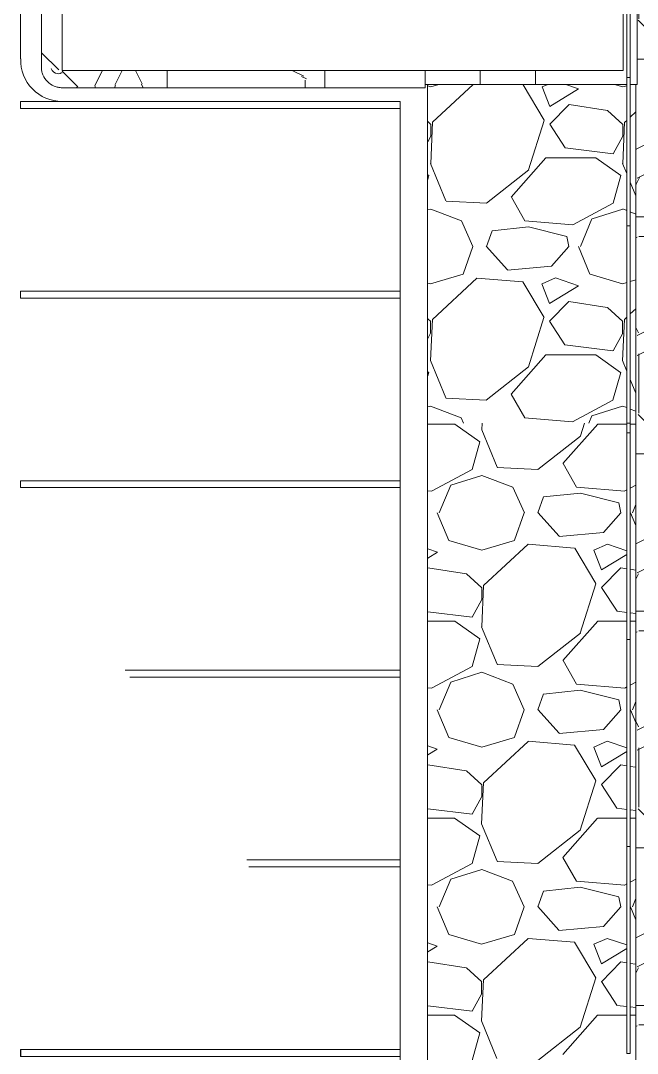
# Model space of a CAD drawing. Header units: metres. Extents: x -55 to 263, y -124 to 62.
# Drawn here: x 231.07 to 240.01, y -2.41 to 12.56 of the extents above; entities that cross this region are included whole.
import ezdxf

# ---------------------------------------------------------------- set-up
doc = ezdxf.new("R2010")
doc.units = ezdxf.units.M
for name, color, linetype, lineweight in [('0-1', 7, 'Continuous', 5), ('45ESTAC-1', 53, 'Continuous', 5), ('46BANQ-2', 254, 'Continuous', 5), ('55BARANDAL-1', 53, 'Continuous', 5), ('70LINEA-1', 254, 'Continuous', 5)]:
    doc.layers.add(name, color=color, linetype=linetype, lineweight=lineweight)

# ---------------------------------------------------------------- blocks, each defined once
blk = doc.blocks.new('FP_27-A1 _ A250')
at = {"layer": '70LINEA-1'}
for p, q in [((236.975, 6.712), (237.366, 6.712)), ((237.366, 6.713), (237.73, 6.456)), ((237.757, 6.629), (237.981, 6.086)), ((237.763, 6.728), (237.758, 6.627)), ((238.935, 6.142), (239.439, 6.713)), ((239.187, 6.54), (239.246, 6.728)), ((239.44, 6.712), (239.86, 6.712)), ((239.911, 6.712), (239.992, 6.712)), ((237.731, 6.455), (237.619, 6.055)), ((238.571, 6.053), (239.188, 6.539)), ((237.618, 6.056), (237.029, 5.741)), ((237.982, 6.083), (238.571, 6.055)), ((239.133, 5.797), (238.937, 6.14)), ((237.31, 5.826), (237.758, 5.969)), ((237.758, 5.969), (238.206, 5.798)), ((237.03, 5.741), (236.975, 5.746)), ((237.141, 5.426), (237.309, 5.826)), ((238.207, 5.797), (238.375, 5.426)), ((239.187, 5.712), (238.655, 5.655)), ((239.831, 5.741), (239.131, 5.798)), ((239.747, 5.57), (239.187, 5.712)), ((239.86, 5.757), (239.831, 5.742)), ((239.992, 5.828), (239.911, 5.784)), ((238.57, 5.427), (238.655, 5.655)), ((239.775, 5.425), (239.747, 5.568)), ((239.943, 5.426), (239.992, 5.544)), ((237.113, 5.427), (237.281, 5.026)), ((238.234, 5.027), (238.374, 5.427)), ((238.878, 5.086), (238.57, 5.429)), ((239.775, 5.427), (239.523, 5.141)), ((239.915, 5.427), (239.992, 5.242)), ((239.523, 5.14), (238.879, 5.083)), ((237.281, 5.026), (237.758, 4.883)), ((237.758, 4.883), (238.234, 5.026)), ((238.43, 4.969), (237.785, 4.369)), ((239.103, 4.912), (238.43, 4.969)), ((239.579, 4.969), (239.383, 4.884)), ((239.86, 4.874), (239.579, 4.969)), ((237.114, 4.855), (236.975, 4.902)), ((236.975, 4.77), (237.114, 4.855)), ((239.413, 4.398), (239.105, 4.913)), ((239.383, 4.883), (239.494, 4.598)), ((239.495, 4.598), (239.86, 4.821)), ((237.534, 4.54), (236.975, 4.626)), ((237.759, 4.339), (237.535, 4.539)), ((239.775, 4.626), (239.495, 4.34)), ((239.86, 4.613), (239.775, 4.626)), ((239.992, 4.593), (239.911, 4.606)), ((237.785, 4.37), (237.757, 3.77)), ((239.186, 3.682), (239.411, 4.397)), ((237.758, 4.169), (237.758, 4.34)), ((239.495, 4.341), (239.719, 3.998)), ((237.619, 3.912), (237.759, 4.169)), ((236.975, 3.99), (237.618, 3.912)), ((239.719, 3.997), (239.86, 3.98)), ((239.911, 3.974), (239.992, 3.964)), ((236.975, 3.855), (237.365, 3.855)), ((237.365, 3.856), (237.729, 3.599)), ((237.756, 3.771), (237.98, 3.228)), ((238.934, 3.284), (239.438, 3.856)), ((239.439, 3.855), (239.86, 3.855)), ((239.911, 3.855), (239.992, 3.855)), ((237.73, 3.597), (237.618, 3.197)), ((238.57, 3.195), (239.187, 3.681)), ((237.617, 3.198), (237.028, 2.884)), ((237.982, 3.226), (238.57, 3.197)), ((239.132, 2.94), (238.936, 3.283)), ((237.309, 2.969), (237.757, 3.112)), ((237.757, 3.112), (238.206, 2.94)), ((237.029, 2.884), (236.975, 2.888)), ((237.14, 2.569), (237.308, 2.969)), ((238.206, 2.94), (238.374, 2.568)), ((239.186, 2.855), (238.654, 2.797)), ((239.83, 2.884), (239.13, 2.941)), ((239.746, 2.712), (239.186, 2.855)), ((239.86, 2.9), (239.83, 2.884)), ((239.992, 2.971), (239.911, 2.927)), ((238.57, 2.569), (238.654, 2.798)), ((239.774, 2.568), (239.747, 2.711)), ((237.112, 2.569), (237.28, 2.169)), ((238.233, 2.17), (238.373, 2.57)), ((238.878, 2.228), (238.569, 2.571)), ((239.774, 2.57), (239.522, 2.284)), ((239.914, 2.569), (239.992, 2.383)), ((239.942, 2.569), (239.992, 2.688)), ((239.522, 2.283), (238.878, 2.226)), ((237.281, 2.169), (237.757, 2.026)), ((237.757, 2.026), (238.233, 2.169)), ((238.429, 2.111), (237.785, 1.511)), ((239.102, 2.054), (238.43, 2.112)), ((239.578, 2.112), (239.382, 2.026)), ((239.86, 2.016), (239.578, 2.112)), ((237.113, 1.997), (236.975, 2.045)), ((236.975, 1.913), (237.113, 1.997)), ((239.412, 1.541), (239.104, 2.055)), ((239.382, 2.026), (239.494, 1.74)), ((239.494, 1.74), (239.86, 1.964)), ((237.533, 1.683), (236.975, 1.768)), ((237.758, 1.482), (237.534, 1.682)), ((239.774, 1.769), (239.494, 1.483)), ((239.86, 1.756), (239.775, 1.769)), ((239.992, 1.736), (239.911, 1.748)), ((237.784, 1.512), (237.756, 0.912)), ((239.186, 0.825), (239.41, 1.539)), ((237.757, 1.311), (237.757, 1.483)), ((239.494, 1.483), (239.718, 1.14)), ((237.618, 1.055), (237.758, 1.312)), ((236.975, 1.133), (237.617, 1.054)), ((239.718, 1.14), (239.86, 1.123)), ((239.911, 1.116), (239.992, 1.106)), ((236.975, 0.997), (237.365, 0.997)), ((237.364, 0.998), (237.728, 0.741)), ((237.755, 0.914), (237.979, 0.371)), ((238.933, 0.427), (239.437, 0.998)), ((239.438, 0.997), (239.86, 0.997)), ((239.911, 0.997), (239.992, 0.997)), ((238.569, 0.338), (239.186, 0.824)), ((237.729, 0.74), (237.617, 0.34)), ((237.616, 0.341), (237.028, 0.027)), ((237.981, 0.368), (238.569, 0.34)), ((239.131, 0.082), (238.935, 0.425)), ((237.308, 0.111), (237.757, 0.254)), ((237.757, 0.254), (238.205, 0.083)), ((237.028, 0.026), (236.974, 0.03)), ((237.139, -0.289), (237.308, 0.111)), ((238.205, 0.082), (238.373, -0.289)), ((239.83, 0.026), (239.129, 0.083)), ((239.86, 0.043), (239.829, 0.027)), ((239.992, 0.113), (239.911, 0.07)), ((238.569, -0.288), (238.653, -0.06)), ((239.185, -0.003), (238.653, -0.06)), ((239.746, -0.145), (239.185, -0.003)), ((239.774, -0.29), (239.746, -0.147)), ((237.111, -0.288), (237.279, -0.689)), ((238.232, -0.688), (238.372, -0.288)), ((238.877, -0.629), (238.569, -0.286)), ((239.773, -0.288), (239.521, -0.574)), ((239.913, -0.288), (239.992, -0.477)), ((239.941, -0.289), (239.992, -0.168)), ((239.521, -0.575), (238.877, -0.632)), ((237.28, -0.689), (237.756, -0.832)), ((237.756, -0.832), (238.233, -0.689)), ((238.428, -0.746), (237.784, -1.346)), ((239.101, -0.803), (238.429, -0.746)), ((239.577, -0.746), (239.381, -0.831)), ((239.86, -0.842), (239.578, -0.746)), ((237.112, -0.86), (236.974, -0.813)), ((236.974, -0.944), (237.112, -0.86)), ((239.411, -1.317), (239.103, -0.802)), ((239.381, -0.832), (239.493, -1.117)), ((239.494, -1.117), (239.86, -0.893)), ((237.532, -1.175), (236.974, -1.089)), ((237.758, -1.376), (237.534, -1.176)), ((239.773, -1.089), (239.493, -1.375)), ((239.86, -1.102), (239.774, -1.089)), ((239.992, -1.122), (239.911, -1.11)), ((237.783, -1.345), (237.755, -1.945)), ((239.185, -2.033), (239.409, -1.318)), ((237.756, -1.546), (237.756, -1.375)), ((239.493, -1.374), (239.717, -1.717)), ((237.617, -1.803), (237.757, -1.546)), ((236.974, -1.725), (237.616, -1.803)), ((239.717, -1.718), (239.86, -1.735)), ((239.911, -1.741), (239.992, -1.751)), ((236.974, -1.86), (237.364, -1.86)), ((237.364, -1.859), (237.728, -2.116)), ((237.754, -1.944), (237.978, -2.487)), ((238.932, -2.431), (239.437, -1.859)), ((239.437, -1.86), (239.86, -1.86)), ((239.911, -1.86), (239.992, -1.86)), ((238.569, -2.52), (239.185, -2.034)), ((237.729, -2.118), (237.616, -2.518))]:
    blk.add_line(p, q, dxfattribs=at)
blk = doc.blocks.new('FP_28-A1 _ A250')
at = {"layer": '70LINEA-1'}
for p, q in [((236.975, 11.616), (237.018, 11.603)), ((237.018, 11.603), (237.136, 11.639)), ((237.633, 11.639), (237.045, 11.089)), ((238.355, 11.632), (238.27, 11.639)), ((238.663, 11.118), (238.357, 11.632)), ((238.714, 11.639), (238.633, 11.603)), ((238.633, 11.603), (238.744, 11.317)), ((238.745, 11.317), (239.162, 11.575)), ((239.162, 11.575), (238.975, 11.639)), ((239.683, 11.639), (239.802, 11.603)), ((239.802, 11.603), (239.86, 11.62)), ((239.911, 11.636), (239.921, 11.639)), ((239.023, 11.346), (238.744, 11.06)), ((239.58, 11.26), (239.023, 11.346)), ((239.804, 11.059), (239.581, 11.259)), ((239.992, 11.241), (239.911, 11.164)), ((237.019, 11.059), (236.975, 11.099)), ((237.045, 11.089), (237.017, 10.489)), ((238.437, 10.402), (238.661, 11.117)), ((239.829, 11.09), (239.801, 10.489)), ((239.86, 11.117), (239.83, 11.089)), ((237.018, 10.889), (237.018, 11.06)), ((238.744, 11.061), (238.966, 10.718)), ((239.802, 10.889), (239.802, 11.06)), ((236.975, 10.808), (237.019, 10.889)), ((239.664, 10.632), (239.803, 10.889)), ((238.967, 10.717), (239.663, 10.631)), ((237.016, 10.491), (237.238, 9.948)), ((238.186, 10.004), (238.688, 10.575)), ((238.688, 10.574), (239.412, 10.574)), ((239.412, 10.576), (239.773, 10.319)), ((239.8, 10.491), (239.86, 10.345)), ((237.825, 9.915), (238.438, 10.401)), ((236.975, 10.329), (236.989, 10.319)), ((236.99, 10.317), (236.975, 10.262)), ((239.774, 10.317), (239.663, 9.917)), ((239.911, 10.221), (239.992, 10.022)), ((237.24, 9.946), (237.824, 9.917)), ((238.383, 9.659), (238.188, 10.002)), ((239.661, 9.918), (239.077, 9.604)), ((236.975, 9.818), (237.017, 9.831)), ((237.017, 9.831), (237.462, 9.66)), ((239.356, 9.688), (239.801, 9.831)), ((239.801, 9.832), (239.86, 9.809)), ((239.911, 9.789), (239.992, 9.758)), ((237.462, 9.66), (237.629, 9.288)), ((239.077, 9.603), (238.381, 9.661)), ((239.187, 9.288), (239.355, 9.688)), ((237.824, 9.289), (237.907, 9.517)), ((238.437, 9.574), (237.908, 9.517)), ((238.993, 9.432), (238.436, 9.575)), ((237.489, 8.889), (237.628, 9.289)), ((238.129, 8.948), (237.823, 9.291)), ((239.021, 9.289), (238.77, 9.004)), ((239.021, 9.288), (238.993, 9.431)), ((239.159, 9.289), (239.326, 8.889)), ((238.77, 9.003), (238.13, 8.945)), ((237.016, 8.746), (237.489, 8.888)), ((239.327, 8.888), (239.8, 8.745)), ((236.975, 8.758), (237.016, 8.745)), ((237.684, 8.831), (237.043, 8.231)), ((238.353, 8.774), (237.684, 8.831)), ((238.66, 8.26), (238.355, 8.775)), ((238.63, 8.746), (238.742, 8.46)), ((238.826, 8.832), (238.631, 8.746)), ((238.742, 8.46), (239.16, 8.717)), ((239.16, 8.717), (238.826, 8.832)), ((239.8, 8.746), (239.86, 8.764)), ((239.911, 8.779), (239.992, 8.804)), ((239.02, 8.488), (238.742, 8.203)), ((239.578, 8.403), (239.021, 8.488)), ((239.801, 8.201), (239.579, 8.401)), ((237.017, 8.201), (236.975, 8.239)), ((238.435, 7.545), (238.658, 8.259)), ((239.86, 8.262), (239.827, 8.231)), ((239.992, 8.385), (239.911, 8.309)), ((237.043, 8.232), (237.014, 7.632)), ((237.015, 8.031), (237.016, 8.203)), ((238.742, 8.203), (238.964, 7.86)), ((239.827, 8.232), (239.799, 7.632)), ((239.8, 8.031), (239.8, 8.203)), ((236.975, 7.955), (237.016, 8.032)), ((239.661, 7.774), (239.801, 8.032)), ((238.964, 7.86), (239.66, 7.774)), ((238.184, 7.146), (238.685, 7.718)), ((238.686, 7.717), (239.41, 7.717)), ((239.409, 7.718), (239.771, 7.461)), ((237.013, 7.634), (237.236, 7.091)), ((237.822, 7.057), (238.435, 7.543)), ((239.798, 7.634), (239.86, 7.482)), ((236.975, 7.47), (236.987, 7.461)), ((236.988, 7.459), (236.975, 7.413)), ((239.772, 7.46), (239.66, 7.059)), ((239.911, 7.358), (239.992, 7.159)), ((237.237, 7.088), (237.822, 7.06)), ((238.38, 6.802), (238.186, 7.145)), ((239.659, 7.061), (239.074, 6.746)), ((236.975, 6.961), (237.015, 6.974)), ((237.014, 6.974), (237.46, 6.803)), ((239.353, 6.831), (239.799, 6.974)), ((239.799, 6.974), (239.86, 6.951)), ((239.911, 6.931), (239.992, 6.9)), ((237.46, 6.802), (237.493, 6.728)), ((239.075, 6.746), (238.379, 6.803)), ((239.309, 6.728), (239.352, 6.831))]:
    blk.add_line(p, q, dxfattribs=at)
blk = doc.blocks.new('FP_33-A1 _ A250')
at = {"layer": '70LINEA-1'}
for p, q in [((231.513, 11.868), (231.531, 11.84)), ((231.531, 11.84), (231.554, 11.818)), ((231.554, 11.818), (231.578, 11.804)), ((231.578, 11.804), (231.602, 11.796)), ((231.602, 11.796), (231.624, 11.794)), ((231.624, 11.794), (231.644, 11.799)), ((231.644, 11.799), (231.659, 11.807)), ((231.659, 11.807), (231.665, 11.806)), ((231.665, 11.806), (231.672, 11.806))]:
    blk.add_line(p, q, dxfattribs=at)
blk = doc.blocks.new('Parking Lot - Single - Single-V169-A1 _ A250')
at = {"layer": '70LINEA-1'}
for p, q in [((236.572, 11.391), (231.072, 11.391)), ((231.072, 11.391), (231.072, 11.291)), ((231.072, 11.391), (231.672, 11.391)), ((231.072, 11.391), (231.072, 11.391)), ((231.672, 11.391), (236.572, 11.391)), ((236.572, 11.291), (236.572, 11.391)), ((236.572, 11.391), (236.572, 11.391)), ((231.072, 11.291), (236.572, 11.291)), ((236.572, 10.34), (236.572, 11.291))]:
    blk.add_line(p, q, dxfattribs=at)
blk = doc.blocks.new('Parking Lot - Single - Single-V170-A1 _ A250')
at = {"layer": '70LINEA-1'}
for p, q in [((236.572, 8.641), (231.072, 8.641)), ((231.072, 8.641), (231.072, 8.541)), ((231.072, 8.641), (231.072, 8.641)), ((231.072, 8.541), (236.572, 8.541)), ((231.259, 8.641), (236.572, 8.641)), ((236.572, 8.541), (236.572, 8.641)), ((236.572, 8.641), (236.572, 8.641)), ((236.572, 5.891), (236.572, 8.541))]:
    blk.add_line(p, q, dxfattribs=at)
blk = doc.blocks.new('Parking Lot - Single - Single-V171-A1 _ A250')
at = {"layer": '70LINEA-1'}
for p, q in [((236.572, 5.891), (231.072, 5.891)), ((231.072, 5.891), (231.072, 5.791)), ((233.019, 5.891), (236.572, 5.891)), ((236.572, 5.791), (236.572, 5.891)), ((236.572, 5.891), (236.572, 5.891)), ((231.072, 5.791), (236.572, 5.791)), ((236.572, 3.141), (236.572, 5.791))]:
    blk.add_line(p, q, dxfattribs=at)
blk = doc.blocks.new('Parking Lot - Single - Single-V172-A1 _ A250')
at = {"layer": '70LINEA-1'}
for p, q in [((236.572, 3.141), (232.589, 3.141)), ((232.653, 3.041), (236.572, 3.041)), ((234.779, 3.141), (236.572, 3.141)), ((236.572, 3.041), (236.572, 3.141)), ((236.572, 3.141), (236.572, 3.141)), ((236.572, 0.391), (236.572, 3.041))]:
    blk.add_line(p, q, dxfattribs=at)
blk = doc.blocks.new('Parking Lot - Single - Single-V173-A1 _ A250')
at = {"layer": '70LINEA-1'}
for p, q in [((236.572, 0.391), (234.349, 0.391)), ((236.539, 0.391), (236.572, 0.391)), ((236.572, 0.291), (236.572, 0.391)), ((236.572, 0.391), (236.572, 0.391)), ((234.382, 0.291), (236.572, 0.291)), ((236.572, -2.359), (236.572, 0.291))]:
    blk.add_line(p, q, dxfattribs=at)
blk = doc.blocks.new('Parking Lot - Single - Single-V174-A1 _ A250')
at = {"layer": '70LINEA-1'}
for p, q in [((231.072, -2.459), (231.072, -2.359)), ((231.072, -2.359), (236.572, -2.359)), ((231.072, -2.359), (231.073, -2.359)), ((236.572, -2.359), (231.073, -2.359)), ((231.073, -2.359), (231.073, -2.459)), ((236.572, -2.459), (236.572, -2.359)), ((236.572, -2.359), (236.572, -2.359)), ((231.073, -2.459), (231.072, -2.459)), ((231.073, -2.459), (236.572, -2.459)), ((236.572, -5.109), (236.572, -2.459))]:
    blk.add_line(p, q, dxfattribs=at)
blk = doc.blocks.new('Railing - Railing-7536465-A1 _ A250')
at = {"layer": '55BARANDAL-1'}
for p, q in [((239.86, 11.74), (239.86, 9.586)), ((239.911, 9.586), (239.911, 11.74)), ((239.86, 9.586), (239.911, 9.586)), ((239.86, 9.586), (239.86, 8.128)), ((239.911, 9.586), (239.86, 9.586)), ((239.911, 8.128), (239.911, 9.586)), ((239.86, 8.128), (239.86, 6.728)), ((239.911, 6.728), (239.911, 8.128)), ((239.911, 6.728), (239.86, 6.728)), ((239.86, 6.728), (239.86, 6.586)), ((239.911, 6.586), (239.911, 6.728)), ((239.86, 6.586), (239.911, 6.586)), ((239.86, 6.586), (239.86, 3.586)), ((239.911, 6.586), (239.86, 6.586)), ((239.911, 3.586), (239.911, 6.586)), ((239.86, 3.586), (239.911, 3.586)), ((239.86, 3.586), (239.86, 0.586)), ((239.911, 3.586), (239.86, 3.586)), ((239.911, 0.586), (239.911, 3.586)), ((239.86, 0.586), (239.911, 0.586)), ((239.86, 0.586), (239.86, -2.414)), ((239.911, 0.586), (239.86, 0.586)), ((239.911, -2.414), (239.911, 0.586)), ((239.911, -2.414), (239.86, -2.414))]:
    blk.add_line(p, q, dxfattribs=at)
blk = doc.blocks.new('Railing - Railing-8461662-A1 _ A250')
at = {"layer": '55BARANDAL-1'}
for p, q in [((239.86, 14.74), (239.86, 11.74)), ((239.911, 11.74), (239.911, 14.74)), ((239.911, 11.74), (239.86, 11.74))]:
    blk.add_line(p, q, dxfattribs=at)
blk = doc.blocks.new('22011_AR_rvt-1-A1 _ A250')
at = {"layer": '70LINEA-1'}
h = blk.add_hatch(dxfattribs=at)
h.set_pattern_fill('FP_34', color=256, style=0, pattern_type=2)
h.set_pattern_definition([(0.019, (6.578, -0.08), (5.6511, 5.71688), [1.695, -3.956]), (0.019, (9.969, 0.493), (5.6511, 5.71688), [1.413, -4.239]), (0.019, (9.687, 0.7785), (5.6511, 5.71688), [1.13, -4.521]), (0.019, (7.991, 2.207), (5.6511, 5.71688), [0.84772, -0.84772, 1.13, -2.826]), (0.019, (7.991, 2.492), (5.6511, 5.71688), [1.13, -0.28257, 1.413, -2.826]), (0.019, (5.448, 3.635), (5.6511, 5.71688), [1.413, -4.239]), (0.019, (10.817, 3.922), (5.6511, 5.71688), [1.413, -4.239]), (90, (5.448, 1.063), (-5.651, 5.713), [0.85725, -4.858]), (90, (6.296, 5.349), (-5.651, 5.713), [0.5715, -5.143]), (90, (6.578, -0.08), (-5.651, 5.713), [0.85725, -4.858]), (90, (7.143, 5.064), (-5.651, 5.713), [0.28575, -5.429]), (90, (7.426, 2.778), (-5.651, 5.713), [0.85725, -4.858]), (90, (7.991, 0.778), (-5.651, 5.713), [1.429, -4.286]), (90, (8.556, 4.779), (-5.651, 5.713), [0.85725, -4.858]), (90, (9.121, 2.493), (-5.651, 5.713), [1.143, -4.572]), (90, (9.404, 2.493), (-5.651, 5.713), [1.143, -4.572]), (90, (9.969, -0.0787), (-5.651, 5.713), [0.5715, -5.143]), (90, (10.817, 0.779), (-5.651, 5.713), [1.429, -4.286]), (45.329, (6.013, 0.4915), (-0.00029, 5.71493), [2.412, -5.627]), (45.329, (6.578, 0.7775), (-0.00029, 5.71493), [1.206, -6.833]), (45.329, (9.121, 3.922), (-0.00029, 5.71493), [1.608, -6.431]), (45.329, (9.121, 4.207), (-0.00029, 5.71493), [1.206, -6.833]), (134.689, (7.143, 3.635), (-5.65129, -0.00185), [0.40181, -7.634]), (134.689, (6.013, 0.4915), (-5.65129, -0.00185), [0.80361, -7.232]), (134.689, (7.708, 2.207), (-5.65129, -0.00185), [0.80361, -7.232]), (134.689, (9.121, 3.636), (-5.65129, -0.00185), [0.80361, -7.232]), (134.689, (10.817, 4.779), (-5.65129, -0.00185), [1.205, -6.831]), (134.689, (10.817, 4.494), (-5.65129, -0.00185), [0.80361, -7.232]), (134.689, (10.534, 5.065), (-5.65129, -0.00185), [0.80361, -7.232]), (134.689, (8.839, -0.079), (-5.65129, -0.00185), [1.205, -6.831]), (26.837, (10.534, 3.351), (5.65194, 0.001782), [0.63335, -12.034]), (26.837, (9.121, 1.921), (5.65194, 0.001782), [0.63335, -12.034]), (26.837, (7.143, 3.635), (5.65194, 0.001782), [1.267, -11.401]), (26.837, (7.426, 5.064), (5.65194, 0.001782), [1.267, -11.401]), (26.837, (7.426, 3.635), (5.65194, 0.001782), [1.267, -11.401]), (26.837, (10.817, 4.779), (5.65194, 0.001782), [1.267, -11.401]), (26.837, (5.448, 1.92), (5.65194, 0.001782), [1.9, -10.767]), (26.837, (5.448, 2.206), (5.65194, 0.001782), [1.9, -10.767]), (26.837, (5.448, 4.492), (5.65194, 0.001782), [1.9, -10.767]), (63.694, (8.274, 4.207), (-0.000348, 5.715), [0.63761, -12.115]), (63.694, (10.817, 3.922), (-0.000348, 5.715), [0.63761, -7.652, 1.275, -3.188]), (63.694, (10.252, 3.35), (-0.000348, 5.715), [1.275, -11.477]), (63.694, (6.861, 3.921), (-0.000348, 5.715), [1.275, -11.477]), (63.694, (6.578, 3.921), (-0.000348, 5.715), [1.275, -11.477]), (63.694, (8.556, 4.493), (-0.000348, 5.715), [1.913, -10.84]), (116.314, (7.143, 3.064), (-0.00045, 5.715), [0.63744, -12.112]), (116.314, (10.817, 2.493), (-0.00045, 5.715), [0.63744, -12.112]), (116.314, (9.687, 0.7785), (-0.00045, 5.715), [1.275, -11.474]), (116.314, (9.404, 1.064), (-0.00045, 5.715), [1.275, -11.474]), (116.314, (9.969, 5.065), (-0.00045, 5.715), [1.275, -11.474]), (116.314, (5.448, 2.206), (-0.00045, 5.715), [1.275, -11.474]), (116.314, (8.274, -0.0792), (-0.00045, 5.715), [1.912, -10.837]), (153.193, (10.252, 3.35), (-5.651048, -0.001628), [1.266, -11.398]), (153.193, (10.534, 3.065), (-5.651048, -0.001628), [1.266, -11.398]), (153.193, (6.296, 0.2059), (-5.651048, -0.001628), [0.63318, -12.031]), (153.193, (7.991, 2.492), (-5.651048, -0.001628), [0.63318, -12.031]), (153.193, (9.121, 4.207), (-5.651048, -0.001628), [0.63318, -12.031])])
h.paths.add_polyline_path([(231.372, 11.891), (231.672, 31.74), (231.372, 31.739), (231.372, 12.995)])
h = blk.add_hatch(dxfattribs=at)
h.set_pattern_fill('FP_36', color=256, style=0, pattern_type=2)
h.set_pattern_definition([(0, (1.156, 0), (5.715, 5.715), [1.714, -4]), (0, (4.585, 0.5715), (5.715, 5.715), [1.429, -4.286]), (0, (4.299, 0.857), (5.715, 5.715), [1.143, -4.572]), (0, (2.585, 2.286), (5.715, 5.715), [0.85724, -0.85724, 1.143, -2.857]), (0, (2.585, 2.572), (5.715, 5.715), [1.143, -0.28575, 1.429, -2.857]), (0, (0.013, 3.715), (5.715, 5.715), [1.429, -4.286]), (0, (5.442, 4.001), (5.715, 5.715), [1.429, -4.286]), (90, (0.013, 1.143), (-5.715, 5.715), [0.85725, -4.858]), (90, (0.87, 5.429), (-5.715, 5.715), [0.5715, -5.143]), (90, (1.156, 0), (-5.715, 5.715), [0.85725, -4.858]), (90, (1.727, 5.144), (-5.715, 5.715), [0.28575, -5.429]), (90, (2.013, 2.858), (-5.715, 5.715), [0.85725, -4.858]), (90, (2.585, 0.857), (-5.715, 5.715), [1.429, -4.286]), (90, (3.156, 4.858), (-5.715, 5.715), [0.85725, -4.858]), (90, (3.728, 2.572), (-5.715, 5.715), [1.143, -4.572]), (90, (4.013, 2.572), (-5.715, 5.715), [1.143, -4.572]), (90, (4.585, 0), (-5.715, 5.715), [0.5715, -5.143]), (90, (5.442, 0.857), (-5.715, 5.715), [1.429, -4.286]), (45, (0.5843, 0.5715), (0, 5.71484), [2.425, -5.658]), (45, (1.156, 0.8572), (0, 5.71484), [1.212, -6.87]), (45, (3.728, 4.001), (0, 5.71484), [1.616, -6.466]), (45, (3.728, 4.286), (0, 5.71484), [1.212, -6.87]), (135, (1.727, 3.715), (-5.71484, 4e-16), [0.40411, -7.678]), (135, (0.5843, 0.5715), (-5.71484, 4e-16), [0.80822, -7.274]), (135, (2.299, 2.286), (-5.71484, 4e-16), [0.80822, -7.274]), (135, (3.728, 3.715), (-5.71484, 4e-16), [0.80822, -7.274]), (135, (5.442, 4.858), (-5.71484, 4e-16), [1.212, -6.87]), (135, (5.442, 4.572), (-5.71484, 4e-16), [0.80822, -7.274]), (135, (5.156, 5.144), (-5.71484, 4e-16), [0.80822, -7.274]), (135, (3.442, 0), (-5.71484, 4e-16), [1.212, -6.87]), (26.565, (5.156, 3.429), (5.71539, -5e-06), [0.63893, -12.14]), (26.565, (3.728, 2), (5.71539, -5e-06), [0.63893, -12.14]), (26.565, (1.727, 3.715), (5.71539, -5e-06), [1.278, -11.501]), (26.565, (2.013, 5.144), (5.71539, -5e-06), [1.278, -11.501]), (26.565, (2.013, 3.715), (5.71539, -5e-06), [1.278, -11.501]), (26.565, (5.442, 4.858), (5.71539, -5e-06), [1.278, -11.501]), (26.565, (0.0128, 2), (5.71539, -5e-06), [1.917, -10.862]), (26.565, (0.0128, 2.286), (5.71539, -5e-06), [1.917, -10.862]), (26.565, (0.0128, 4.572), (5.71539, -5e-06), [1.917, -10.862]), (63.435, (2.87, 4.286), (-5e-06, 5.71539), [0.63894, -12.14]), (63.435, (5.442, 4.001), (-5e-06, 5.71539), [0.63894, -7.668, 1.278, -3.195]), (63.435, (4.871, 3.429), (-5e-06, 5.71539), [1.278, -11.501]), (63.435, (1.442, 4.001), (-5e-06, 5.71539), [1.278, -11.501]), (63.435, (1.156, 4.001), (-5e-06, 5.71539), [1.278, -11.501]), (63.435, (3.156, 4.572), (-5e-06, 5.71539), [1.917, -10.862]), (116.565, (1.727, 3.143), (5e-06, 5.71539), [0.63894, -12.14]), (116.565, (5.442, 2.572), (5e-06, 5.71539), [0.63894, -12.14]), (116.565, (4.299, 0.8572), (5e-06, 5.71539), [1.278, -11.501]), (116.565, (4.013, 1.143), (5e-06, 5.71539), [1.278, -11.501]), (116.565, (4.585, 5.144), (5e-06, 5.71539), [1.278, -11.501]), (116.565, (0.0128, 2.286), (5e-06, 5.71539), [1.278, -11.501]), (116.565, (2.87, 0), (5e-06, 5.71539), [1.917, -10.862]), (153.435, (4.871, 3.429), (-5.71539, -5e-06), [1.278, -11.501]), (153.435, (5.156, 3.143), (-5.71539, -5e-06), [1.278, -11.501]), (153.435, (0.87, 0.2858), (-5.71539, -5e-06), [0.63893, -12.14]), (153.435, (2.585, 2.572), (-5.71539, -5e-06), [0.63893, -12.14]), (153.435, (3.728, 4.286), (-5.71539, -5e-06), [0.63893, -12.14])])
h.paths.add_polyline_path([(231.672, 11.842), (231.672, 31.74), (231.372, 11.891)])
h = blk.add_hatch(dxfattribs=at)
h.set_pattern_fill('FP_30', color=256, style=0, pattern_type=2)
h.set_pattern_definition([(1e-05, (1.142, 0), (5.715, 5.715), [1.714, -4]), (1e-05, (4.571, 0.5715), (5.715, 5.715), [1.429, -4.286]), (1e-05, (4.285, 0.857), (5.715, 5.715), [1.143, -4.572]), (1e-05, (2.571, 2.286), (5.715, 5.715), [0.85719, -0.85719, 1.143, -2.857]), (1e-05, (2.571, 2.572), (5.715, 5.715), [1.143, -0.28573, 1.429, -2.857]), (1e-05, (-0.0008, 3.715), (5.715, 5.715), [1.429, -4.286]), (1e-05, (5.428, 4.001), (5.715, 5.715), [1.429, -4.286]), (90, (-0.0008, 1.143), (-5.715, 5.715), [0.85725, -4.858]), (90, (0.8564, 5.429), (-5.715, 5.715), [0.5715, -5.143]), (90, (1.142, 0), (-5.715, 5.715), [0.85725, -4.858]), (90, (1.714, 5.144), (-5.715, 5.715), [0.28575, -5.429]), (90, (1.999, 2.858), (-5.715, 5.715), [0.85725, -4.858]), (90, (2.571, 0.857), (-5.715, 5.715), [1.429, -4.286]), (90, (3.142, 4.858), (-5.715, 5.715), [0.85725, -4.858]), (90, (3.714, 2.572), (-5.715, 5.715), [1.143, -4.572]), (90, (3.999, 2.572), (-5.715, 5.715), [1.143, -4.572]), (90, (4.571, 0), (-5.715, 5.715), [0.5715, -5.143]), (90, (5.428, 0.857), (-5.715, 5.715), [1.429, -4.286]), (45.002, (0.5707, 0.5715), (-0.0002, 5.71484), [2.425, -5.657]), (45.002, (1.142, 0.8572), (-0.0002, 5.71484), [1.212, -6.87]), (45.002, (3.714, 4.001), (-0.0002, 5.71484), [1.616, -6.466]), (45.002, (3.714, 4.286), (-0.0002, 5.71484), [1.212, -6.87]), (134.998, (1.714, 3.715), (-5.71484, 0.0002), [0.4041, -7.678]), (134.998, (0.5707, 0.5715), (-5.71484, 0.0002), [0.80819, -7.274]), (134.998, (2.285, 2.286), (-5.71484, 0.0002), [0.80819, -7.274]), (134.998, (3.714, 3.715), (-5.71484, 0.0002), [0.80819, -7.274]), (134.998, (5.428, 4.858), (-5.71484, 0.0002), [1.212, -6.87]), (134.998, (5.428, 4.572), (-5.71484, 0.0002), [0.80819, -7.274]), (134.998, (5.142, 5.144), (-5.71484, 0.0002), [0.80819, -7.274]), (134.998, (3.428, 0), (-5.71484, 0.0002), [1.212, -6.87]), (26.567, (5.142, 3.429), (5.714495, -0.000253), [0.6389, -12.139]), (26.567, (3.714, 2), (5.714495, -0.000253), [0.6389, -12.139]), (26.567, (1.714, 3.715), (5.714495, -0.000253), [1.278, -11.501]), (26.567, (1.999, 5.144), (5.714495, -0.000253), [1.278, -11.501]), (26.567, (1.999, 3.715), (5.714495, -0.000253), [1.278, -11.501]), (26.567, (5.428, 4.858), (5.714495, -0.000253), [1.278, -11.501]), (26.567, (-0.0008, 2), (5.714495, -0.000253), [1.917, -10.862]), (26.567, (-0.0008, 2.286), (5.714495, -0.000253), [1.917, -10.862]), (26.567, (-0.0008, 4.572), (5.714495, -0.000253), [1.917, -10.862]), (63.437, (2.857, 4.286), (-0.000205, 5.71539), [0.63893, -12.14]), (63.437, (5.428, 4.001), (-0.000205, 5.71539), [0.63893, -7.668, 1.278, -3.195]), (63.437, (4.857, 3.429), (-0.000205, 5.71539), [1.278, -11.501]), (63.437, (1.428, 4.001), (-0.000205, 5.71539), [1.278, -11.501]), (63.437, (1.142, 4.001), (-0.000205, 5.71539), [1.278, -11.501]), (63.437, (3.142, 4.572), (-0.000205, 5.71539), [1.917, -10.862]), (116.563, (1.714, 3.143), (0.000205, 5.71539), [0.63893, -12.14]), (116.563, (5.428, 2.572), (0.000205, 5.71539), [0.63893, -12.14]), (116.563, (4.285, 0.8572), (0.000205, 5.71539), [1.278, -11.501]), (116.563, (3.999, 1.143), (0.000205, 5.71539), [1.278, -11.501]), (116.563, (4.571, 5.144), (0.000205, 5.71539), [1.278, -11.501]), (116.563, (-0.0008, 2.286), (0.000205, 5.71539), [1.278, -11.501]), (116.563, (2.857, 0), (0.000205, 5.71539), [1.917, -10.862]), (153.433, (4.857, 3.429), (-5.714495, -0.000253), [1.278, -11.501]), (153.433, (5.142, 3.143), (-5.714495, -0.000253), [1.278, -11.501]), (153.433, (0.8564, 0.2858), (-5.714495, -0.000253), [0.6389, -12.139]), (153.433, (2.571, 2.572), (-5.714495, -0.000253), [0.6389, -12.139]), (153.433, (3.714, 4.286), (-5.714495, -0.000253), [0.6389, -12.139])])
h.paths.add_polyline_path([(243.75, 6.728), (240.013, 23.537), (240.012, 11.639), (239.996, 11.639), (239.99, 6.728), (240.013, 6.728)])
h = blk.add_hatch(dxfattribs=at)
h.set_pattern_fill('FP_37', color=256, style=0, pattern_type=2)
h.set_pattern_definition([(359.9976, (1.162, 0.0286), (5.71524, 5.71476), [1.714, -4]), (359.9976, (4.591, 0.6), (5.71524, 5.71476), [1.429, -4.286]), (359.9976, (4.305, 0.8857), (5.71524, 5.71476), [1.143, -4.572]), (359.9976, (2.591, 2.314), (5.71524, 5.71476), [0.85724, -0.85724, 1.143, -2.857]), (359.9976, (2.591, 2.6), (5.71524, 5.71476), [1.143, -0.28575, 1.429, -2.857]), (359.9976, (0.019, 3.743), (5.71524, 5.71476), [1.429, -4.286]), (359.9976, (5.448, 4.029), (5.71524, 5.71476), [1.429, -4.286]), (90, (0.019, 1.172), (-5.715, 5.715), [0.85722, -4.858]), (90, (0.876, 5.458), (-5.715, 5.715), [0.57148, -5.143]), (90, (1.162, 0.0286), (-5.715, 5.715), [0.85722, -4.858]), (90, (1.733, 5.172), (-5.715, 5.715), [0.28574, -5.429]), (90, (2.019, 2.886), (-5.715, 5.715), [0.85722, -4.858]), (90, (2.591, 0.886), (-5.715, 5.715), [1.429, -4.286]), (90, (3.162, 4.886), (-5.715, 5.715), [0.85722, -4.858]), (90, (3.734, 2.6), (-5.715, 5.715), [1.143, -4.572]), (90, (4.019, 2.6), (-5.715, 5.715), [1.143, -4.572]), (90, (4.591, 0.0285), (-5.715, 5.715), [0.57148, -5.143]), (90, (5.448, 0.8857), (-5.715, 5.715), [1.429, -4.286]), (44.998, (0.5904, 0.6), (0.0002, 5.71484), [2.425, -5.657]), (44.998, (1.162, 0.886), (0.0002, 5.71484), [1.212, -6.87]), (44.998, (3.734, 4.029), (0.0002, 5.71484), [1.616, -6.466]), (44.998, (3.734, 4.315), (0.0002, 5.71484), [1.212, -6.87]), (134.999, (1.733, 3.743), (-5.71484, 0.0001), [0.40411, -7.678]), (134.999, (0.5904, 0.6), (-5.71484, 0.0001), [0.80822, -7.274]), (134.999, (2.305, 2.314), (-5.71484, 0.0001), [0.80822, -7.274]), (134.999, (3.734, 3.743), (-5.71484, 0.0001), [0.80822, -7.274]), (134.999, (5.448, 4.886), (-5.71484, 0.0001), [1.212, -6.87]), (134.999, (5.448, 4.6), (-5.71484, 0.0001), [0.80822, -7.274]), (134.999, (5.162, 5.172), (-5.71484, 0.0001), [0.80822, -7.274]), (134.999, (3.448, 0.0285), (-5.71484, 0.0001), [1.212, -6.87]), (26.563, (5.162, 3.457), (5.71539, -0.000205), [0.63892, -12.14]), (26.563, (3.734, 2.029), (5.71539, -0.000205), [0.63892, -12.14]), (26.563, (1.733, 3.743), (5.71539, -0.000205), [1.278, -11.501]), (26.563, (2.019, 5.172), (5.71539, -0.000205), [1.278, -11.501]), (26.563, (2.019, 3.743), (5.71539, -0.000205), [1.278, -11.501]), (26.563, (5.448, 4.886), (5.71539, -0.000205), [1.278, -11.501]), (26.563, (0.019, 2.029), (5.71539, -0.000205), [1.917, -10.862]), (26.563, (0.019, 2.315), (5.71539, -0.000205), [1.917, -10.862]), (26.563, (0.019, 4.601), (5.71539, -0.000205), [1.917, -10.862]), (63.434, (2.876, 4.315), (-0.000353, 5.714495), [0.63891, -12.14]), (63.434, (5.448, 4.029), (-0.000353, 5.714495), [0.63891, -7.667, 1.278, -3.195]), (63.434, (4.877, 3.457), (-0.000353, 5.714495), [1.278, -11.501]), (63.434, (1.448, 4.029), (-0.000353, 5.714495), [1.278, -11.501]), (63.434, (1.162, 4.029), (-0.000353, 5.714495), [1.278, -11.501]), (63.434, (3.162, 4.6), (-0.000353, 5.714495), [1.917, -10.862]), (116.565, (1.733, 3.172), (0.000452, 5.714495), [0.63893, -12.14]), (116.565, (5.448, 2.6), (0.000452, 5.714495), [0.63893, -12.14]), (116.565, (4.305, 0.8857), (0.000452, 5.714495), [1.278, -11.501]), (116.565, (4.019, 1.171), (0.000452, 5.714495), [1.278, -11.501]), (116.565, (4.591, 5.172), (0.000452, 5.714495), [1.278, -11.501]), (116.565, (0.019, 2.315), (0.000452, 5.714495), [1.278, -11.501]), (116.565, (2.876, 0.0285), (0.000452, 5.714495), [1.917, -10.862]), (153.433, (4.877, 3.457), (-5.71539, 0.000194), [1.278, -11.501]), (153.433, (5.162, 3.172), (-5.71539, 0.000194), [1.278, -11.501]), (153.433, (0.8761, 0.3144), (-5.71539, 0.000194), [0.63894, -12.14]), (153.433, (2.591, 2.6), (-5.71539, 0.000194), [0.63894, -12.14]), (153.433, (3.734, 4.315), (-5.71539, 0.000194), [0.63894, -12.14])])
h.paths.add_polyline_path([(231.672, 11.591), (236.922, 11.842), (231.672, 11.842), (231.672, 11.597)])
h = blk.add_hatch(dxfattribs=at)
h.set_pattern_fill('FP_35', color=256, style=0, pattern_type=2)
h.set_pattern_definition([(0, (1.163, 0), (5.715, 5.715), [1.714, -4]), (0, (4.592, 0.5715), (5.715, 5.715), [1.429, -4.286]), (0, (4.306, 0.857), (5.715, 5.715), [1.143, -4.572]), (0, (2.592, 2.286), (5.715, 5.715), [0.85724, -0.85724, 1.143, -2.857]), (0, (2.592, 2.572), (5.715, 5.715), [1.143, -0.28575, 1.429, -2.857]), (0, (0.02, 3.715), (5.715, 5.715), [1.429, -4.286]), (0, (5.449, 4), (5.715, 5.715), [1.429, -4.286]), (90, (0.02, 1.143), (-5.715, 5.715), [0.85725, -4.858]), (90, (0.8775, 5.429), (-5.715, 5.715), [0.5715, -5.143]), (90, (1.163, 0), (-5.715, 5.715), [0.85725, -4.858]), (90, (1.735, 5.144), (-5.715, 5.715), [0.28575, -5.429]), (90, (2.02, 2.858), (-5.715, 5.715), [0.85725, -4.858]), (90, (2.592, 0.857), (-5.715, 5.715), [1.429, -4.286]), (90, (3.163, 4.858), (-5.715, 5.715), [0.85725, -4.858]), (90, (3.735, 2.572), (-5.715, 5.715), [1.143, -4.572]), (90, (4.021, 2.572), (-5.715, 5.715), [1.143, -4.572]), (90, (4.592, 0), (-5.715, 5.715), [0.5715, -5.143]), (90, (5.449, 0.857), (-5.715, 5.715), [1.429, -4.286]), (45, (0.5917, 0.5715), (0, 5.71484), [2.425, -5.658]), (45, (1.163, 0.8572), (0, 5.71484), [1.212, -6.87]), (45, (3.735, 4.001), (0, 5.71484), [1.616, -6.466]), (45, (3.735, 4.286), (0, 5.71484), [1.212, -6.87]), (135, (1.735, 3.715), (-5.71484, 4e-16), [0.40411, -7.678]), (135, (0.5917, 0.5715), (-5.71484, 4e-16), [0.80821, -7.274]), (135, (2.306, 2.286), (-5.71484, 4e-16), [0.80821, -7.274]), (135, (3.735, 3.715), (-5.71484, 4e-16), [0.80821, -7.274]), (135, (5.449, 4.858), (-5.71484, 4e-16), [1.212, -6.87]), (135, (5.449, 4.572), (-5.71484, 4e-16), [0.80821, -7.274]), (135, (5.164, 5.144), (-5.71484, 4e-16), [0.80821, -7.274]), (135, (3.449, 0), (-5.71484, 4e-16), [1.212, -6.87]), (26.565, (5.164, 3.429), (5.71539, -5e-06), [0.63893, -12.14]), (26.565, (3.735, 2), (5.71539, -5e-06), [0.63893, -12.14]), (26.565, (1.735, 3.715), (5.71539, -5e-06), [1.278, -11.501]), (26.565, (2.02, 5.144), (5.71539, -5e-06), [1.278, -11.501]), (26.565, (2.02, 3.715), (5.71539, -5e-06), [1.278, -11.501]), (26.565, (5.449, 4.858), (5.71539, -5e-06), [1.278, -11.501]), (26.565, (0.0202, 2), (5.71539, -5e-06), [1.917, -10.862]), (26.565, (0.0202, 2.286), (5.71539, -5e-06), [1.917, -10.862]), (26.565, (0.0202, 4.572), (5.71539, -5e-06), [1.917, -10.862]), (63.435, (2.878, 4.286), (-5e-06, 5.71539), [0.63893, -12.14]), (63.435, (5.449, 4), (-5e-06, 5.71539), [0.63893, -7.668, 1.278, -3.195]), (63.435, (4.878, 3.429), (-5e-06, 5.71539), [1.278, -11.501]), (63.435, (1.449, 4.001), (-5e-06, 5.71539), [1.278, -11.501]), (63.435, (1.163, 4), (-5e-06, 5.71539), [1.278, -11.501]), (63.435, (3.163, 4.572), (-5e-06, 5.71539), [1.917, -10.862]), (116.565, (1.735, 3.143), (5e-06, 5.71539), [0.63893, -12.14]), (116.565, (5.449, 2.572), (5e-06, 5.71539), [0.63893, -12.14]), (116.565, (4.306, 0.8572), (5e-06, 5.71539), [1.278, -11.501]), (116.565, (4.021, 1.143), (5e-06, 5.71539), [1.278, -11.501]), (116.565, (4.592, 5.144), (5e-06, 5.71539), [1.278, -11.501]), (116.565, (0.0202, 2.286), (5e-06, 5.71539), [1.278, -11.501]), (116.565, (2.878, 0), (5e-06, 5.71539), [1.917, -10.862]), (153.435, (4.878, 3.429), (-5.71539, -5e-06), [1.278, -11.501]), (153.435, (5.164, 3.143), (-5.71539, -5e-06), [1.278, -11.501]), (153.435, (0.8775, 0.2858), (-5.71539, -5e-06), [0.63893, -12.14]), (153.435, (2.592, 2.572), (-5.71539, -5e-06), [0.63893, -12.14]), (153.435, (3.735, 4.286), (-5.71539, -5e-06), [0.63893, -12.14])])
h.paths.add_polyline_path([(235.246, 11.591), (236.935, 11.591), (236.935, 11.842), (231.758, 11.591), (232.921, 11.591)])
h = blk.add_hatch(dxfattribs=at)
h.set_pattern_fill('FP_32', color=256, style=0, pattern_type=2)
h.set_pattern_definition([(0, (1.143, 0), (5.715, 5.715), [1.714, -4]), (0, (4.572, 0.5715), (5.715, 5.715), [1.429, -4.286]), (0, (4.286, 0.857), (5.715, 5.715), [1.143, -4.572]), (0, (2.572, 2.286), (5.715, 5.715), [0.85725, -0.85725, 1.143, -2.858]), (0, (2.572, 2.572), (5.715, 5.715), [1.143, -0.28575, 1.429, -2.857]), (0, (0, 3.715), (5.715, 5.715), [1.429, -4.286]), (0, (5.429, 4.001), (5.715, 5.715), [1.429, -4.286]), (90, (0, 1.143), (-5.715, 5.715), [0.85725, -4.858]), (90, (0.857, 5.429), (-5.715, 5.715), [0.5715, -5.143]), (90, (1.143, 0), (-5.715, 5.715), [0.85725, -4.858]), (90, (1.714, 5.143), (-5.715, 5.715), [0.28575, -5.429]), (90, (2, 2.857), (-5.715, 5.715), [0.85725, -4.858]), (90, (2.572, 0.857), (-5.715, 5.715), [1.429, -4.286]), (90, (3.143, 4.858), (-5.715, 5.715), [0.85725, -4.858]), (90, (3.715, 2.572), (-5.715, 5.715), [1.143, -4.572]), (90, (4, 2.572), (-5.715, 5.715), [1.143, -4.572]), (90, (4.572, 0), (-5.715, 5.715), [0.5715, -5.143]), (90, (5.429, 0.857), (-5.715, 5.715), [1.429, -4.286]), (45, (0.5715, 0.5715), (0, 5.71484), [2.425, -5.658]), (45, (1.143, 0.8572), (0, 5.71484), [1.212, -6.87]), (45, (3.715, 4), (0, 5.71484), [1.616, -6.466]), (45, (3.715, 4.286), (0, 5.71484), [1.212, -6.87]), (135, (1.714, 3.715), (-5.71484, 4e-16), [0.40411, -7.678]), (135, (0.5715, 0.5715), (-5.71484, 4e-16), [0.80822, -7.274]), (135, (2.286, 2.286), (-5.71484, 4e-16), [0.80822, -7.274]), (135, (3.715, 3.715), (-5.71484, 4e-16), [0.80822, -7.274]), (135, (5.429, 4.858), (-5.71484, 4e-16), [1.212, -6.87]), (135, (5.429, 4.572), (-5.71484, 4e-16), [0.80822, -7.274]), (135, (5.143, 5.143), (-5.71484, 4e-16), [0.80822, -7.274]), (135, (3.429, 0), (-5.71484, 4e-16), [1.212, -6.87]), (26.565, (5.143, 3.429), (5.71539, -5e-06), [0.63894, -12.14]), (26.565, (3.715, 2), (5.71539, -5e-06), [0.63894, -12.14]), (26.565, (1.714, 3.715), (5.71539, -5e-06), [1.278, -11.501]), (26.565, (2, 5.144), (5.71539, -5e-06), [1.278, -11.501]), (26.565, (2, 3.715), (5.71539, -5e-06), [1.278, -11.501]), (26.565, (5.429, 4.858), (5.71539, -5e-06), [1.278, -11.501]), (26.565, (0, 2), (5.71539, -5e-06), [1.917, -10.862]), (26.565, (0, 2.286), (5.71539, -5e-06), [1.917, -10.862]), (26.565, (0, 4.572), (5.71539, -5e-06), [1.917, -10.862]), (63.435, (2.857, 4.286), (-5e-06, 5.71539), [0.63894, -12.14]), (63.435, (5.429, 4.001), (-5e-06, 5.71539), [0.63894, -7.668, 1.278, -3.195]), (63.435, (4.858, 3.429), (-5e-06, 5.71539), [1.278, -11.501]), (63.435, (1.429, 4), (-5e-06, 5.71539), [1.278, -11.501]), (63.435, (1.143, 4), (-5e-06, 5.71539), [1.278, -11.501]), (63.435, (3.143, 4.572), (-5e-06, 5.71539), [1.917, -10.862]), (116.565, (1.714, 3.143), (5e-06, 5.71539), [0.63894, -12.14]), (116.565, (5.429, 2.572), (5e-06, 5.71539), [0.63894, -12.14]), (116.565, (4.286, 0.8572), (5e-06, 5.71539), [1.278, -11.501]), (116.565, (4, 1.143), (5e-06, 5.71539), [1.278, -11.501]), (116.565, (4.572, 5.144), (5e-06, 5.71539), [1.278, -11.501]), (116.565, (0, 2.286), (5e-06, 5.71539), [1.278, -11.501]), (116.565, (2.857, 0), (5e-06, 5.71539), [1.917, -10.862]), (153.435, (4.858, 3.429), (-5.71539, -5e-06), [1.278, -11.501]), (153.435, (5.143, 3.143), (-5.71539, -5e-06), [1.278, -11.501]), (153.435, (0.8572, 0.2858), (-5.71539, -5e-06), [0.63894, -12.14]), (153.435, (2.572, 2.572), (-5.71539, -5e-06), [0.63894, -12.14]), (153.435, (3.715, 4.286), (-5.71539, -5e-06), [0.63894, -12.14])])
h.paths.add_polyline_path([(239.99, 6.728), (239.996, 11.639), (239.99, 11.639), (239.99, 8.678)])
h = blk.add_hatch(dxfattribs=at)
h.set_pattern_fill('FP_27', color=256, style=0, pattern_type=2)
h.set_pattern_definition([(359.9983, (1.142, -0.0001), (5.71417, 5.71483), [1.714, -4]), (359.9983, (4.571, 0.571), (5.71417, 5.71483), [1.429, -4.286]), (359.9983, (4.285, 0.857), (5.71417, 5.71483), [1.143, -4.572]), (359.9983, (2.571, 2.286), (5.71417, 5.71483), [0.85719, -0.85719, 1.143, -2.857]), (359.9983, (2.571, 2.572), (5.71417, 5.71483), [1.143, -0.28573, 1.429, -2.857]), (359.9983, (-0.0006, 3.715), (5.71417, 5.71483), [1.429, -4.286]), (359.9983, (5.428, 4), (5.71417, 5.71483), [1.429, -4.286]), (90, (-0.0006, 1.143), (-5.715, 5.715), [0.85725, -4.858]), (90, (0.8566, 5.429), (-5.715, 5.715), [0.5715, -5.143]), (90, (1.142, -0.0001), (-5.715, 5.715), [0.85725, -4.858]), (90, (1.714, 5.143), (-5.715, 5.715), [0.28575, -5.429]), (90, (2, 2.857), (-5.715, 5.715), [0.85725, -4.858]), (90, (2.571, 0.857), (-5.715, 5.715), [1.429, -4.286]), (90, (3.142, 4.858), (-5.715, 5.715), [0.85725, -4.858]), (90, (3.714, 2.572), (-5.715, 5.715), [1.143, -4.572]), (90, (4, 2.572), (-5.715, 5.715), [1.143, -4.572]), (90, (4.571, -0.0003), (-5.715, 5.715), [0.5715, -5.143]), (90, (5.428, 0.857), (-5.715, 5.715), [1.429, -4.286]), (45.001, (0.571, 0.5714), (-0.0001, 5.71484), [2.425, -5.657]), (45.001, (1.142, 0.857), (-0.0001, 5.71484), [1.212, -6.87]), (45.001, (3.714, 4), (-0.0001, 5.71484), [1.616, -6.465]), (45.001, (3.714, 4.286), (-0.0001, 5.71484), [1.212, -6.87]), (134.997, (1.714, 3.715), (-5.71484, 0.0003), [0.4041, -7.678]), (134.997, (0.571, 0.5714), (-5.71484, 0.0003), [0.8082, -7.274]), (134.997, (2.285, 2.286), (-5.71484, 0.0003), [0.8082, -7.274]), (134.997, (3.714, 3.715), (-5.71484, 0.0003), [0.8082, -7.274]), (134.997, (5.428, 4.857), (-5.71484, 0.0003), [1.212, -6.87]), (134.997, (5.428, 4.572), (-5.71484, 0.0003), [0.8082, -7.274]), (134.997, (5.143, 5.143), (-5.71484, 0.0003), [0.8082, -7.274]), (134.997, (3.428, -0.0002), (-5.71484, 0.0003), [1.212, -6.87]), (26.565, (5.143, 3.429), (5.714495, -0.000452), [0.63889, -12.139]), (26.565, (3.714, 2), (5.714495, -0.000452), [0.63889, -12.139]), (26.565, (1.714, 3.715), (5.714495, -0.000452), [1.278, -11.5]), (26.565, (2, 5.143), (5.714495, -0.000452), [1.278, -11.5]), (26.565, (2, 3.715), (5.714495, -0.000452), [1.278, -11.5]), (26.565, (5.428, 4.857), (5.714495, -0.000452), [1.278, -11.5]), (26.565, (-0.0006, 2), (5.714495, -0.000452), [1.917, -10.861]), (26.565, (-0.0006, 2.286), (5.714495, -0.000452), [1.917, -10.861]), (26.565, (-0.0006, 4.572), (5.714495, -0.000452), [1.917, -10.861]), (63.436, (2.857, 4.286), (-0.000105, 5.71539), [0.63892, -12.14]), (63.436, (5.428, 4), (-0.000105, 5.71539), [0.63892, -7.667, 1.278, -3.195]), (63.436, (4.857, 3.429), (-0.000105, 5.71539), [1.278, -11.501]), (63.436, (1.428, 4), (-0.000105, 5.71539), [1.278, -11.501]), (63.436, (1.142, 4), (-0.000105, 5.71539), [1.278, -11.501]), (63.436, (3.142, 4.572), (-0.000105, 5.71539), [1.917, -10.862]), (116.563, (1.714, 3.143), (0.000205, 5.71539), [0.63893, -12.14]), (116.563, (5.428, 2.571), (0.000205, 5.71539), [0.63893, -12.14]), (116.563, (4.285, 0.857), (0.000205, 5.71539), [1.278, -11.501]), (116.563, (4, 1.143), (0.000205, 5.71539), [1.278, -11.501]), (116.563, (4.571, 5.143), (0.000205, 5.71539), [1.278, -11.501]), (116.563, (-0.0006, 2.286), (0.000205, 5.71539), [1.278, -11.501]), (116.563, (2.857, -0.0002), (0.000205, 5.71539), [1.917, -10.862]), (153.432, (4.857, 3.429), (-5.714495, -0.000153), [1.278, -11.501]), (153.432, (5.143, 3.143), (-5.714495, -0.000153), [1.278, -11.501]), (153.432, (0.8566, 0.2856), (-5.714495, -0.000153), [0.63891, -12.14]), (153.432, (2.571, 2.572), (-5.714495, -0.000153), [0.63891, -12.14]), (153.432, (3.714, 4.286), (-5.714495, -0.000153), [0.63891, -12.14])])
h.paths.add_polyline_path([(239.99, -12.146), (243.75, -12.146), (243.75, 6.728), (239.99, 6.728), (239.99, -10.241)])
for p, q in [((231.672, 11.842), (231.672, 36.827)), ((231.372, 11.891), (231.372, 31.74)), ((231.672, 31.74), (231.672, 11.842)), ((231.072, 31.34), (231.072, 12.008)), ((239.809, 11.842), (239.81, 29.122)), ((240.013, 29.122), (240.012, 11.639)), ((236.922, 11.842), (231.672, 11.842)), ((236.922, 11.842), (236.935, 11.842)), ((236.935, 11.842), (237.735, 11.842)), ((236.935, 11.842), (236.935, 11.639)), ((237.735, 11.842), (237.735, 11.639)), ((237.735, 11.842), (238.535, 11.842)), ((238.535, 11.842), (239.335, 11.842)), ((238.535, 11.842), (238.535, 11.639)), ((239.335, 11.842), (239.809, 11.842)), ((236.935, 11.591), (231.672, 11.591)), ((236.935, 11.639), (236.935, 11.591)), ((237.735, 11.639), (236.935, 11.639)), ((236.972, 6.728), (236.972, 11.639)), ((238.535, 11.639), (237.735, 11.639)), ((239.335, 11.639), (238.535, 11.639)), ((239.809, 11.639), (239.335, 11.639)), ((239.809, 11.639), (239.86, 11.639)), ((239.911, 11.639), (240.012, 11.639)), ((239.99, 11.639), (239.99, 6.728)), ((239.99, 6.728), (239.99, 11.639)), ((231.672, 11.391), (232.208, 11.391)), ((236.572, 11.291), (236.572, 10.34)), ((236.572, 10.34), (236.572, 8.641)), ((236.572, 8.541), (236.572, 5.891)), ((236.972, -12.146), (236.972, 6.728)), ((239.99, 6.728), (239.99, -12.146)), ((239.99, -12.146), (239.99, 6.728)), ((236.572, 5.791), (236.572, 3.141)), ((236.572, 3.041), (236.572, 0.391)), ((236.572, 0.291), (236.572, -2.359))]:
    blk.add_line(p, q, dxfattribs=at)
blk.add_arc((231.672, 11.991), 0.6, 178.366, 270, dxfattribs=at)
blk.add_open_spline([(231.672, 11.591), (231.652, 11.591), (231.613, 11.595), (231.538, 11.618), (231.454, 11.674), (231.399, 11.757), (231.376, 11.833), (231.372, 11.871), (231.372, 11.891)], degree=3, knots=[-1, -1, -1, -1, -0.875, -0.75, -0.5, -0.25, -0.125, 0, 0, 0, 0], dxfattribs=at)
at = {"layer": '45ESTAC-1'}
for name in ['Parking Lot - Single - Single-V169-A1 _ A250', 'Parking Lot - Single - Single-V170-A1 _ A250', 'Parking Lot - Single - Single-V171-A1 _ A250', 'Parking Lot - Single - Single-V172-A1 _ A250', 'Parking Lot - Single - Single-V173-A1 _ A250', 'Parking Lot - Single - Single-V174-A1 _ A250']:
    blk.add_blockref(name, (0, 0), dxfattribs=at)
at = {"layer": '46BANQ-2'}
for name in ['FP_33-A1 _ A250', 'FP_28-A1 _ A250', 'FP_27-A1 _ A250']:
    blk.add_blockref(name, (0, 0), dxfattribs=at)
at = {"layer": '55BARANDAL-1'}
for name in ['Railing - Railing-8461662-A1 _ A250', 'Railing - Railing-7536465-A1 _ A250']:
    blk.add_blockref(name, (0, 0), dxfattribs=at)

msp = doc.modelspace()

# ---------------------------------------------------------------- block references
at = {"layer": '0-1'}
msp.add_blockref('22011_AR_rvt-1-A1 _ A250', (0, 0), dxfattribs=at)

doc.saveas('drawing.dxf')
